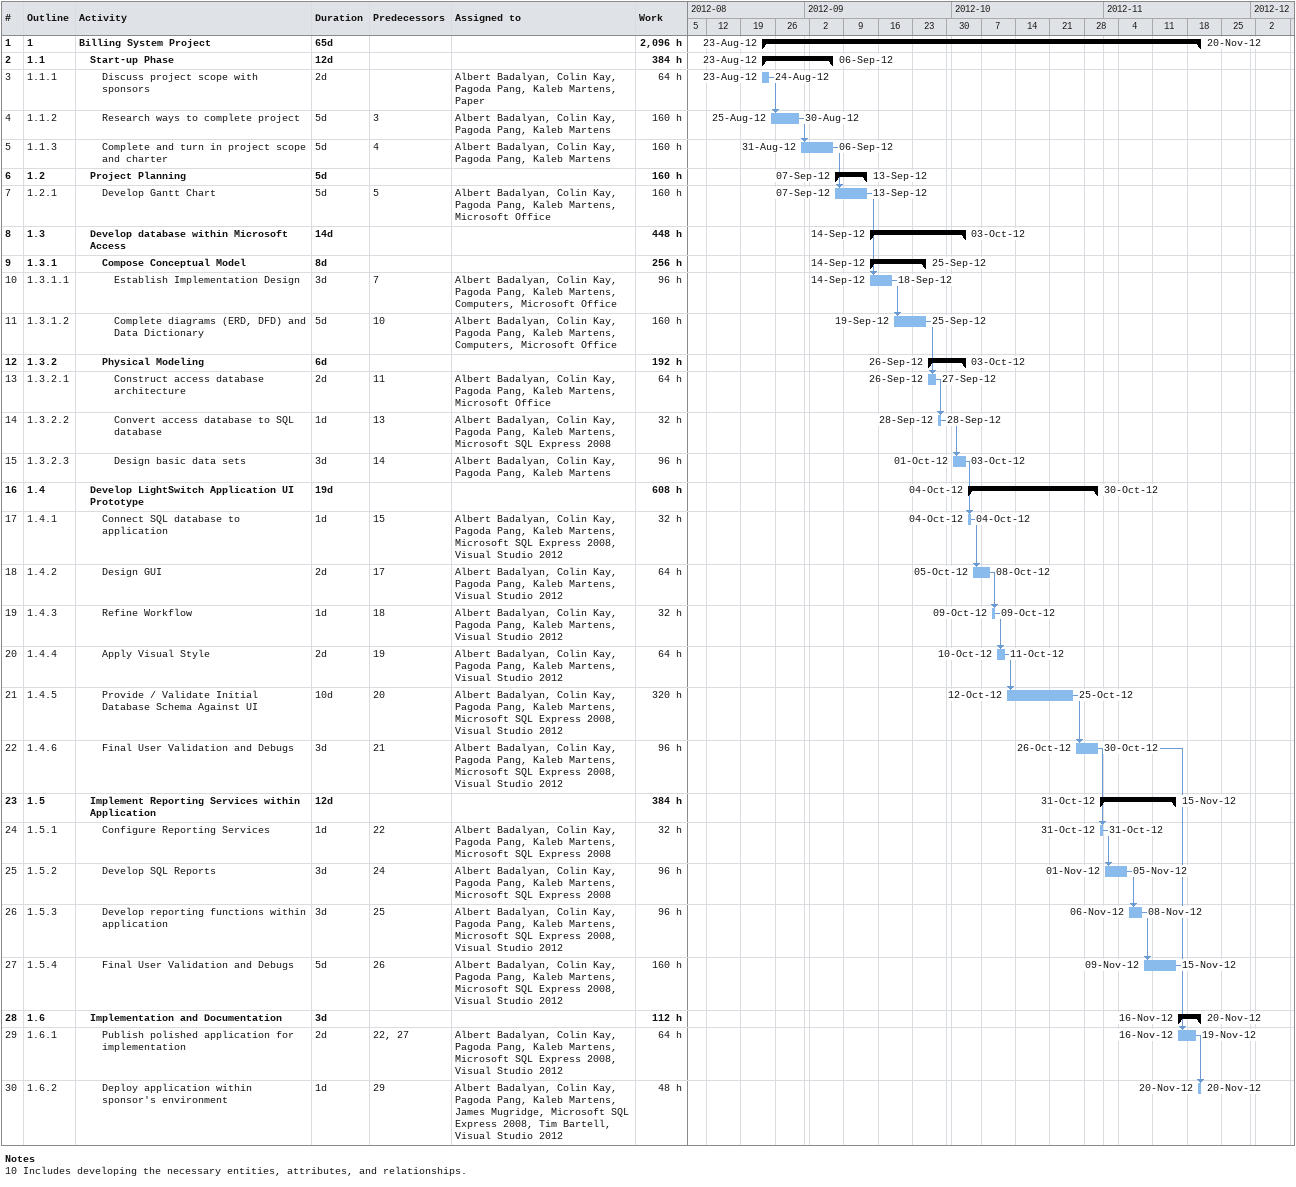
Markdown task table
| ID | WBS | Task | Duration | Start | Finish | Predecessors | Resources | Work (h) |
|---|---|---|---|---|---|---|---|---|
| 1 | 1 | **Billing System Project** | 65d | 2012-08-23 | 2012-11-20 |  |  | 2096 |
| 2 | 1.1 | **Start-up Phase** | 12d | 2012-08-23 | 2012-09-06 |  |  | 384 |
| 3 | 1.1.1 | Discuss project scope with sponsors | 2d | 2012-08-23 | 2012-08-24 |  | Albert Badalyan, Colin Kay, Pagoda Pang, Kaleb Martens, Paper | 64 |
| 4 | 1.1.2 | Research ways to complete project | 5d | 2012-08-25 | 2012-08-30 | 3 | Albert Badalyan, Colin Kay, Pagoda Pang, Kaleb Martens | 160 |
| 5 | 1.1.3 | Complete and turn in project scope and charter | 5d | 2012-08-31 | 2012-09-06 | 4 | Albert Badalyan, Colin Kay, Pagoda Pang, Kaleb Martens | 160 |
| 6 | 1.2 | **Project Planning** | 5d | 2012-09-07 | 2012-09-13 |  |  | 160 |
| 7 | 1.2.1 | Develop Gantt Chart | 5d | 2012-09-07 | 2012-09-13 | 5 | Albert Badalyan, Colin Kay, Pagoda Pang, Kaleb Martens, Microsoft Office | 160 |
| 8 | 1.3 | **Develop database within Microsoft Access** | 14d | 2012-09-14 | 2012-10-03 |  |  | 448 |
| 9 | 1.3.1 | **Compose Conceptual Model** | 8d | 2012-09-14 | 2012-09-25 |  |  | 256 |
| 10 | 1.3.1.1 | Establish Implementation Design | 3d | 2012-09-14 | 2012-09-18 | 7 | Albert Badalyan, Colin Kay, Pagoda Pang, Kaleb Martens, Computers, Microsoft Office | 96 |
| 11 | 1.3.1.2 | Complete diagrams (ERD, DFD) and Data Dictionary | 5d | 2012-09-19 | 2012-09-25 | 10 | Albert Badalyan, Colin Kay, Pagoda Pang, Kaleb Martens, Computers, Microsoft Office | 160 |
| 12 | 1.3.2 | **Physical Modeling** | 6d | 2012-09-26 | 2012-10-03 |  |  | 192 |
| 13 | 1.3.2.1 | Construct access database architecture | 2d | 2012-09-26 | 2012-09-27 | 11 | Albert Badalyan, Colin Kay, Pagoda Pang, Kaleb Martens, Microsoft Office | 64 |
| 14 | 1.3.2.2 | Convert access database to SQL database | 1d | 2012-09-28 | 2012-09-28 | 13 | Albert Badalyan, Colin Kay, Pagoda Pang, Kaleb Martens, Microsoft SQL Express 2008 | 32 |
| 15 | 1.3.2.3 | Design basic data sets | 3d | 2012-10-01 | 2012-10-03 | 14 | Albert Badalyan, Colin Kay, Pagoda Pang, Kaleb Martens | 96 |
| 16 | 1.4 | **Develop LightSwitch Application UI Prototype** | 19d | 2012-10-04 | 2012-10-30 |  |  | 608 |
| 17 | 1.4.1 | Connect SQL database to application | 1d | 2012-10-04 | 2012-10-04 | 15 | Albert Badalyan, Colin Kay, Pagoda Pang, Kaleb Martens, Microsoft SQL Express 2008, Visual Studio 2012 | 32 |
| 18 | 1.4.2 | Design GUI | 2d | 2012-10-05 | 2012-10-08 | 17 | Albert Badalyan, Colin Kay, Pagoda Pang, Kaleb Martens, Visual Studio 2012 | 64 |
| 19 | 1.4.3 | Refine Workflow | 1d | 2012-10-09 | 2012-10-09 | 18 | Albert Badalyan, Colin Kay, Pagoda Pang, Kaleb Martens, Visual Studio 2012 | 32 |
| 20 | 1.4.4 | Apply Visual Style | 2d | 2012-10-10 | 2012-10-11 | 19 | Albert Badalyan, Colin Kay, Pagoda Pang, Kaleb Martens, Visual Studio 2012 | 64 |
| 21 | 1.4.5 | Provide / Validate Initial Database Schema Against UI | 10d | 2012-10-12 | 2012-10-25 | 20 | Albert Badalyan, Colin Kay, Pagoda Pang, Kaleb Martens, Microsoft SQL Express 2008, Visual Studio 2012 | 320 |
| 22 | 1.4.6 | Final User Validation and Debugs | 3d | 2012-10-26 | 2012-10-30 | 21 | Albert Badalyan, Colin Kay, Pagoda Pang, Kaleb Martens, Microsoft SQL Express 2008, Visual Studio 2012 | 96 |
| 23 | 1.5 | **Implement Reporting Services within Application** | 12d | 2012-10-31 | 2012-11-15 |  |  | 384 |
| 24 | 1.5.1 | Configure Reporting Services | 1d | 2012-10-31 | 2012-10-31 | 22 | Albert Badalyan, Colin Kay, Pagoda Pang, Kaleb Martens, Microsoft SQL Express 2008 | 32 |
| 25 | 1.5.2 | Develop SQL Reports | 3d | 2012-11-01 | 2012-11-05 | 24 | Albert Badalyan, Colin Kay, Pagoda Pang, Kaleb Martens, Microsoft SQL Express 2008 | 96 |
| 26 | 1.5.3 | Develop reporting functions within application | 3d | 2012-11-06 | 2012-11-08 | 25 | Albert Badalyan, Colin Kay, Pagoda Pang, Kaleb Martens, Microsoft SQL Express 2008, Visual Studio 2012 | 96 |
| 27 | 1.5.4 | Final User Validation and Debugs | 5d | 2012-11-09 | 2012-11-15 | 26 | Albert Badalyan, Colin Kay, Pagoda Pang, Kaleb Martens, Microsoft SQL Express 2008, Visual Studio 2012 | 160 |
| 28 | 1.6 | **Implementation and Documentation** | 3d | 2012-11-16 | 2012-11-20 |  |  | 112 |
| 29 | 1.6.1 | Publish polished application for implementation | 2d | 2012-11-16 | 2012-11-19 | 22, 27 | Albert Badalyan, Colin Kay, Pagoda Pang, Kaleb Martens, Microsoft SQL Express 2008, Visual Studio 2012 | 64 |
| 30 | 1.6.2 | Deploy application within sponsor's environment | 1d | 2012-11-20 | 2012-11-20 | 29 | Albert Badalyan, Colin Kay, Pagoda Pang, Kaleb Martens, James Mugridge, Microsoft SQL Express 2008, Tim Bartell, Visual Studio 2012 | 48 |

Notes
- 10: Includes developing the necessary entities, attributes, and relationships.
